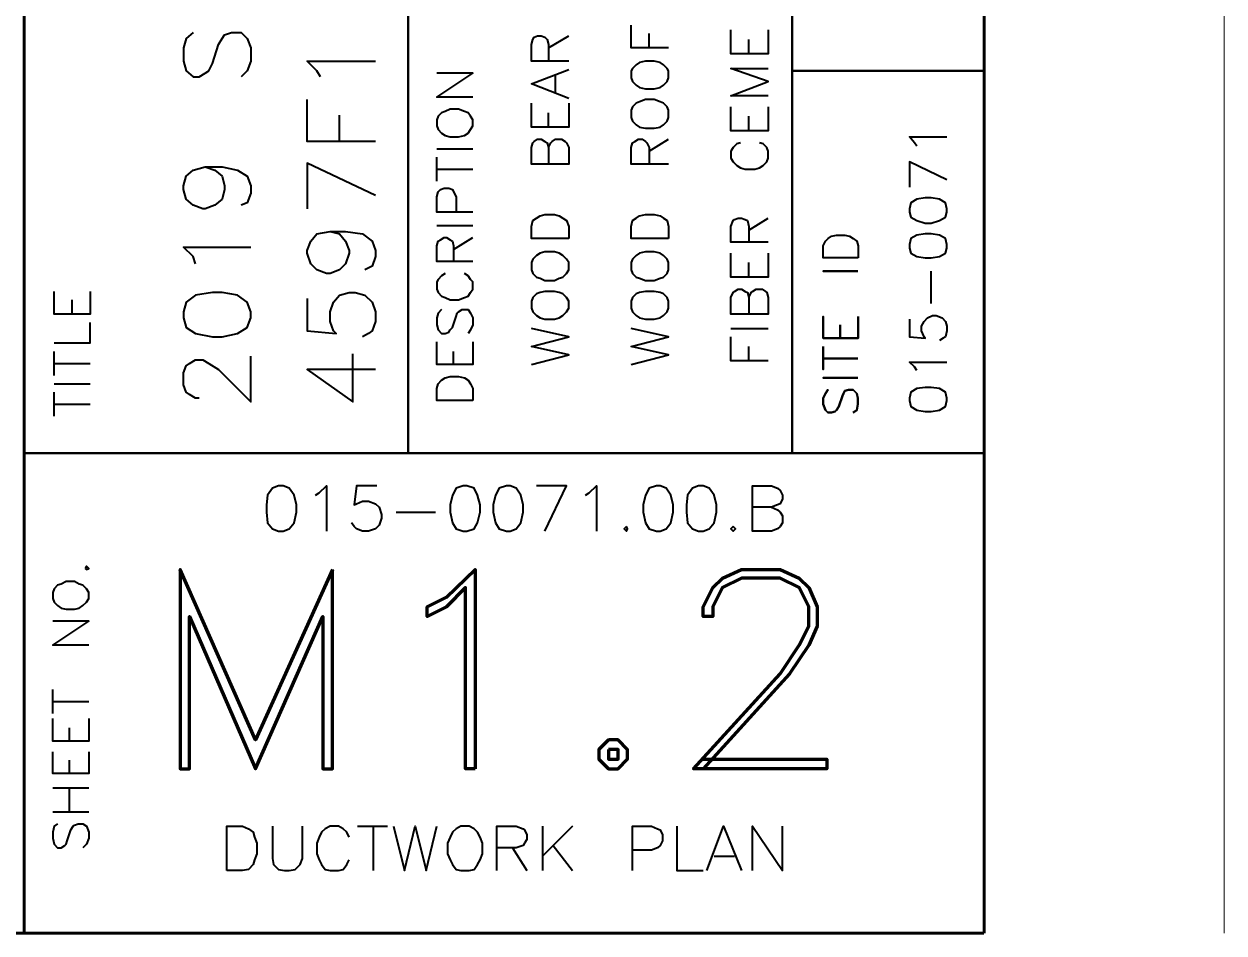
# Model space of a CAD drawing. Header units: inches. Extents: x 5 to 516, y -193 to 129.
# Drawn here: x 484.08 to 494.08, y -189.62 to -182.05 of the extents above; entities that cross this region are included whole.
import ezdxf

# ---------------------------------------------------------------- set-up
doc = ezdxf.new("R2010")
doc.units = ezdxf.units.IN
doc.header["$MEASUREMENT"] = 0
doc.layers.add('PDF10_Geometry', color=7, linetype='Continuous')

msp = doc.modelspace()

# ---------------------------------------------------------------- linework, layer by layer
at = {"layer": 'PDF10_Geometry', "lineweight": 60}
for points in [[(492.0841215, -99.6385468), (357.0896039, -99.6385468), (357.0896039, -189.6248923), (492.0841215, -189.6248923)], [(484.0844583, -99.6385333), (484.0844583, -189.6248788)], [(492.0841351, -99.6385333), (492.0841351, -189.6248788)]]:
    msp.add_lwpolyline(points, dxfattribs=at)
at = {"layer": 'PDF10_Geometry', "lineweight": 13}
msp.add_lwpolyline([(494.0840539, -99.6385333), (494.0840539, -189.6248788)], dxfattribs=at)
at = {"layer": 'PDF10_Geometry', "lineweight": 50}
for points in [[(487.2843292, -164.1259245), (487.2843292, -185.6250514)], [(490.4841992, -164.1259245), (490.4841992, -168.8057344), (490.4841992, -185.6250514)], [(490.4841992, -182.4351826), (492.0841342, -182.4351826)], [(484.0844583, -185.6250539), (492.0841334, -185.6250539)]]:
    msp.add_lwpolyline(points, dxfattribs=at)
at = {"layer": 'PDF10_Geometry', "lineweight": 40}
for points in [[(489.454241, -182.2451903), (489.1442536, -182.2451903), (489.1442536, -182.055198)], [(485.4944019, -182.1151956), (485.4344043, -182.1651936), (485.4144051, -182.2451903), (485.4144051, -182.3551859), (485.4344043, -182.4351826), (485.4944019, -182.4851806), (485.5443998, -182.4851806), (485.5943978, -182.4551818), (485.6243966, -182.4351826), (485.6543954, -182.375185), (485.7043933, -182.2151915), (485.7343921, -182.1651936), (485.7543913, -182.1351948), (485.8143889, -182.1151956), (485.8943856, -182.1151956), (485.9443836, -182.1651936), (485.9743824, -182.2451903), (485.9743824, -182.3551859), (485.9443836, -182.4351826), (485.8943856, -182.4851806)], [(488.6242747, -182.3551859), (488.3142873, -182.3551859), (488.3142873, -182.2151915), (488.3242869, -182.1751932), (488.3342865, -182.155194), (488.3642853, -182.1451944), (488.3942841, -182.1451944), (488.4242829, -182.155194), (488.4442821, -182.1751932), (488.4542816, -182.2151915), (488.4542816, -182.3551859)], [(488.4542816, -182.2451903), (488.6242747, -182.1451944)], [(489.2942475, -182.2451903), (489.2942475, -182.1251952)], [(490.2842073, -182.0951964), (490.2842073, -182.2951883), (489.9742199, -182.2951883), (489.9742199, -182.0951964)], [(490.1242138, -182.2951883), (490.1242138, -182.1751932)], [(486.5543588, -182.4851806), (486.52436, -182.4351826), (486.4443633, -182.3551859), (487.0143401, -182.3551859)], [(487.8243072, -182.6551737), (487.5243194, -182.6551737), (487.8243072, -182.4551818), (487.5243194, -182.4551818)], [(488.6242747, -182.6651733), (488.3142873, -182.5451781), (488.6242747, -182.425183)], [(488.5142792, -182.6151753), (488.5142792, -182.4651814)], [(490.2842073, -182.6451741), (489.9742199, -182.6451741), (490.2842073, -182.525179), (489.9742199, -182.4151834), (490.2842073, -182.4151834)], [(487.0143401, -183.0251595), (486.4443633, -183.0251595), (486.4443633, -182.6751737)], [(488.6242747, -182.7051725), (488.6242747, -182.9051644), (488.3142873, -182.9051644), (488.3142873, -182.7051725)], [(488.4542816, -182.9051644), (488.4542816, -182.7851692)], [(490.2842073, -182.7351713), (490.2842073, -182.9351632), (489.9742199, -182.9351632), (489.9742199, -182.7351713)], [(486.7143523, -183.0251595), (486.7143523, -182.8051684)], [(490.1242138, -182.9351632), (490.1242138, -182.815168)], [(491.5241578, -183.0651579), (491.5041586, -183.0351591), (491.4641603, -182.9851611), (491.7741477, -182.9851611)], [(487.5243194, -183.0851571), (487.8243072, -183.0851571)], [(488.4542816, -183.0751575), (488.4742808, -183.0351591), (488.4842804, -183.0251595), (488.5142792, -183.0051603), (488.5642772, -183.0051603), (488.594276, -183.0251595), (488.6042756, -183.0351591), (488.6242747, -183.0751575), (488.6242747, -183.2151518), (488.3142873, -183.2151518), (488.3142873, -183.0751575), (488.3242869, -183.0351591), (488.3342865, -183.0251595), (488.3642853, -183.0051603), (488.3942841, -183.0051603), (488.4242829, -183.0251595), (488.4442821, -183.0351591), (488.4542816, -183.0751575), (488.4542816, -183.2151518)], [(489.454241, -183.2151518), (489.1442536, -183.2151518), (489.1442536, -183.0751575), (489.1542532, -183.0351591), (489.1742524, -183.0251595), (489.2042512, -183.0051603), (489.23425, -183.0051603), (489.2642488, -183.0251595), (489.2742483, -183.0351591), (489.2942475, -183.0751575), (489.2942475, -183.2151518)], [(489.2942475, -183.1051563), (489.454241, -183.0051603)], [(490.0542167, -183.0351591), (490.0242179, -183.0451587), (489.9942191, -183.0751575), (489.9742199, -183.1051563), (489.9742199, -183.1651538), (489.9942191, -183.1951526), (490.0242179, -183.2251514), (490.0542167, -183.2451506), (490.094215, -183.2551502), (490.1742118, -183.2551502), (490.2142102, -183.2451506), (490.244209, -183.2251514), (490.2742077, -183.1951526), (490.2842073, -183.1651538), (490.2842073, -183.1051563), (490.2742077, -183.0751575), (490.244209, -183.0451587), (490.2142102, -183.0351591)], [(487.5243194, -183.3551461), (487.5243194, -183.1551542)], [(485.5943978, -183.235151), (485.6743945, -183.2651498), (485.7343921, -183.3151477), (485.7543913, -183.3951445), (485.7543913, -183.4251433), (485.7343921, -183.50514), (485.6743945, -183.555138), (485.5943978, -183.5851368), (485.5743986, -183.5851368), (485.4944019, -183.555138), (485.4344043, -183.50514), (485.4144051, -183.4251433), (485.4144051, -183.3951445), (485.4344043, -183.3151477), (485.4944019, -183.2651498), (485.5943978, -183.235151), (485.7343921, -183.235151), (485.8643868, -183.2651498), (485.9443836, -183.3151477), (485.9743824, -183.3951445), (485.9743824, -183.455142), (485.9443836, -183.5351388), (485.8943856, -183.555138)], [(487.0143401, -183.4751412), (486.4443633, -183.2051522), (486.4443633, -183.5851368)], [(487.5243194, -183.2551502), (487.8243072, -183.2551502)], [(491.7741477, -183.3451465), (491.4641603, -183.1951526), (491.4641603, -183.4051441)], [(487.8243072, -183.6151355), (487.5243194, -183.6151355), (487.5243194, -183.4851408), (487.534319, -183.4451424), (487.5543182, -183.4251433), (487.584317, -183.4151437), (487.6243154, -183.4151437), (487.6543141, -183.4251433), (487.6643137, -183.4451424), (487.6843129, -183.4851408), (487.6843129, -183.6151355)], [(490.2842073, -183.8651254), (489.9742199, -183.8651254), (489.9742199, -183.7351307), (489.9942191, -183.6851327), (490.0042187, -183.6751331), (490.0342175, -183.6651335), (490.0642163, -183.6651335), (490.094215, -183.6751331), (490.1142142, -183.6851327), (490.1242138, -183.7351307), (490.1242138, -183.8651254)], [(490.1242138, -183.7651294), (490.2842073, -183.6651335)], [(486.6343556, -183.775129), (486.7143523, -183.7951282), (486.7643503, -183.8551258), (486.7943491, -183.9351225), (486.7943491, -183.9551217), (486.7643503, -184.0451181), (486.7143523, -184.095116), (486.6343556, -184.1251148), (486.6043568, -184.1251148), (486.52436, -184.095116), (486.4743621, -184.0451181), (486.4443633, -183.9551217), (486.4443633, -183.9351225), (486.4743621, -183.8551258), (486.52436, -183.7951282), (486.6343556, -183.775129), (486.7643503, -183.775129), (486.9043446, -183.7951282), (486.9843413, -183.8551258), (487.0143401, -183.9351225), (487.0143401, -183.9851205), (486.9843413, -184.0651173), (486.9243438, -184.095116)], [(487.5243194, -183.7251311), (487.8243072, -183.7251311)], [(487.8243072, -184.0251189), (487.5243194, -184.0251189), (487.5243194, -183.8951242), (487.534319, -183.8551258), (487.5543182, -183.8451262), (487.584317, -183.825127), (487.6043162, -183.825127), (487.6343149, -183.8451262), (487.6543141, -183.8551258), (487.6643137, -183.8951242), (487.6643137, -184.0251189)], [(487.6643137, -183.925123), (487.8243072, -183.825127)], [(485.514401, -184.0451181), (485.4944019, -183.9851205), (485.4144051, -183.9051238), (485.9743824, -183.9051238)], [(490.2842073, -183.9551217), (490.2842073, -184.1551136), (489.9742199, -184.1551136), (489.9742199, -183.9551217)], [(490.1242138, -184.1551136), (490.1242138, -184.0351185)], [(487.5943166, -184.1251148), (487.5643178, -184.145114), (487.534319, -184.1751128), (487.5243194, -184.195112), (487.5243194, -184.2551096), (487.534319, -184.2851083), (487.5643178, -184.3151071), (487.5943166, -184.3251067), (487.6343149, -184.3451059), (487.7043121, -184.3451059), (487.7543101, -184.3251067), (487.7843089, -184.3151071), (487.804308, -184.2851083), (487.8243072, -184.2551096), (487.8243072, -184.195112), (487.804308, -184.1751128), (487.7843089, -184.145114), (487.7543101, -184.1251148)], [(491.6441529, -184.3751047), (491.6441529, -184.1051156)], [(484.6344368, -184.2751087), (484.6344368, -184.465101), (484.334449, -184.465101), (484.334449, -184.2751087)], [(486.4443633, -184.3351063), (486.4443633, -184.6050953), (486.6843535, -184.6250945), (486.6643543, -184.6050953), (486.6343556, -184.5250986), (486.6343556, -184.4451018), (486.6643543, -184.3651051), (486.7143523, -184.3051075), (486.7943491, -184.2851083), (486.844347, -184.2851083), (486.9243438, -184.3051075), (486.9843413, -184.3651051), (487.0143401, -184.4451018), (487.0143401, -184.5250986), (486.9843413, -184.6050953), (486.9543426, -184.6250945), (486.9043446, -184.6550933)], [(490.1242138, -184.3251067), (490.144213, -184.2851083), (490.1542126, -184.2751087), (490.1842114, -184.2551096), (490.2342094, -184.2551096), (490.2642081, -184.2751087), (490.2742077, -184.2851083), (490.2842073, -184.3251067), (490.2842073, -184.465101), (489.9742199, -184.465101), (489.9742199, -184.3251067), (489.9942191, -184.2851083), (490.0042187, -184.2751087), (490.0342175, -184.2551096), (490.0642163, -184.2551096), (490.094215, -184.2751087), (490.1142142, -184.2851083), (490.1242138, -184.3251067), (490.1242138, -184.465101)], [(484.484442, -184.465101), (484.484442, -184.3451059)], [(487.5643178, -184.4251026), (487.534319, -184.4551014), (487.5243194, -184.4950998), (487.5243194, -184.5550974), (487.534319, -184.5950957), (487.5643178, -184.6250945), (487.5943166, -184.6250945), (487.6243154, -184.6150949), (487.6343149, -184.5950957), (487.6543141, -184.5750966), (487.6843129, -184.4851002), (487.6943125, -184.4551014), (487.7043121, -184.4451018), (487.7343109, -184.4251026), (487.7843089, -184.4251026), (487.804308, -184.4551014), (487.8243072, -184.4950998), (487.8243072, -184.5550974), (487.804308, -184.5950957), (487.7843089, -184.6250945)], [(491.4641603, -184.5050994), (491.4641603, -184.6550933), (491.594155, -184.6650929), (491.5841554, -184.6550933), (491.5641562, -184.6050953), (491.5641562, -184.565097), (491.5841554, -184.5250986), (491.6141542, -184.4950998), (491.6541525, -184.4751006), (491.6841513, -184.4751006), (491.7341493, -184.4950998), (491.7641481, -184.5250986), (491.7741477, -184.565097), (491.7741477, -184.6050953), (491.7641481, -184.6550933), (491.7441489, -184.6650929), (491.7141501, -184.6850921)], [(484.3344481, -184.7050913), (484.6344359, -184.7050913), (484.6344359, -184.5350982)], [(488.3142873, -184.885084), (488.6242747, -184.8050872), (488.3142873, -184.7350901), (488.6242747, -184.6550933), (488.3142873, -184.5850961)], [(489.1442536, -184.885084), (489.454241, -184.8050872), (489.1442536, -184.7350901), (489.454241, -184.6550933), (489.1442536, -184.5850961)], [(489.9742199, -184.5850961), (490.2842073, -184.5850961)], [(490.2842073, -184.8550852), (489.9742199, -184.8550852), (489.9742199, -184.6550933)], [(484.3344481, -184.9750803), (484.3344481, -184.7750884)], [(487.8243072, -184.6950917), (487.8243072, -184.885084), (487.5243194, -184.885084), (487.5243194, -184.6950917)], [(487.6643137, -184.885084), (487.6643137, -184.7750884)], [(490.1242138, -184.8550852), (490.1242138, -184.7350901)], [(484.3344481, -184.8750844), (484.6344359, -184.8750844)], [(485.5443998, -185.1650726), (485.514401, -185.1650726), (485.4644031, -185.1350738), (485.4344043, -185.1150746), (485.4144051, -185.0550771), (485.4144051, -184.9550811), (485.4344043, -184.8950836), (485.4644031, -184.8750844), (485.514401, -184.8450856), (485.5743986, -184.8450856), (485.6243966, -184.8750844), (485.7043933, -184.9250823), (485.9743824, -185.1950714), (485.9743824, -184.8150868)], [(487.0143401, -184.9250823), (486.4443633, -184.9250823), (486.8243478, -185.1950714), (486.8243478, -184.7950876)], [(491.5241578, -184.9350819), (491.5041586, -184.9050832), (491.4641603, -184.8650848), (491.7741477, -184.8650848)], [(484.3344481, -185.0450775), (484.6344359, -185.0450775)], [(484.3344481, -185.3150665), (484.3344481, -185.1150746)], [(484.3344481, -185.2150706), (484.6344359, -185.2150706)], [(486.5143604, -185.9750397), (486.5443592, -185.9550405), (486.6043568, -185.8950429), (486.6043568, -186.2750275)], [(487.0243397, -185.8950429), (486.8543466, -185.8950429), (486.8343474, -186.0550365), (486.8543466, -186.0450369), (486.9043446, -186.0250377), (486.9543426, -186.0250377), (487.0143401, -186.0450369), (487.0443389, -186.0750356), (487.0643381, -186.1350332), (487.0643381, -186.165032), (487.0443389, -186.2250295), (487.0143401, -186.2550283), (486.9543426, -186.2750275), (486.9043446, -186.2750275), (486.8543466, -186.2550283), (486.8343474, -186.2350291), (486.8143482, -186.2050304)], [(488.4242829, -186.2750275), (488.6042756, -185.8950429), (488.3542857, -185.8950429)], [(488.7642691, -185.9750397), (488.7942678, -185.9550405), (488.8542654, -185.8950429), (488.8542654, -186.2750275)], [(490.3142061, -186.0750356), (490.3642041, -186.0950348), (490.3842033, -186.115034), (490.4042025, -186.1450328), (490.4042025, -186.2050304), (490.3842033, -186.2350291), (490.3642041, -186.2550283), (490.3142061, -186.2750275), (490.1542126, -186.2750275), (490.1542126, -185.8950429), (490.3142061, -185.8950429), (490.3642041, -185.9150421), (490.3842033, -185.9350413), (490.4042025, -185.9750397), (490.4042025, -186.0050385), (490.3842033, -186.0450369), (490.3642041, -186.0550365), (490.3142061, -186.0750356), (490.1542126, -186.0750356)], [(487.1843332, -186.115034), (487.5143198, -186.115034)], [(484.6244363, -187.2249889), (484.3244485, -187.2249889), (484.6244363, -187.0249971), (484.3244485, -187.0249971)], [(484.3244485, -187.7949658), (484.3244485, -187.5949739)], [(484.3244485, -187.6949699), (484.6244363, -187.6949699)], [(484.6244363, -187.8349642), (484.6244363, -188.0249564), (484.3244485, -188.0249564), (484.3244485, -187.8349642)], [(484.4644428, -188.0249564), (484.4644428, -187.9149609)], [(484.6244363, -188.1149528), (484.6244363, -188.2949455), (484.3244485, -188.2949455), (484.3244485, -188.1149528)], [(484.4644428, -188.2949455), (484.4644428, -188.18495)], [(484.3244485, -188.4149406), (484.6244363, -188.4149406)], [(484.4644428, -188.6149325), (484.4644428, -188.4149406)], [(484.3244485, -188.6149325), (484.6244363, -188.6149325)], [(484.3644469, -188.7149284), (484.3344481, -188.7349276), (484.3244485, -188.7849256), (484.3244485, -188.8349236), (484.3344481, -188.8849215), (484.3644469, -188.9149203), (484.3944457, -188.9149203), (484.4244445, -188.8949211), (484.4344441, -188.8849215), (484.4444436, -188.8549227), (484.4744424, -188.7649264), (484.4944416, -188.7349276), (484.5044412, -188.724928), (484.53444, -188.7149284), (484.5744384, -188.7149284), (484.6044371, -188.7349276), (484.6244363, -188.7849256), (484.6244363, -188.8349236), (484.6044371, -188.8849215), (484.5744384, -188.9149203)], [(486.154375, -188.7349276), (486.154375, -189.0049167), (486.1643746, -189.0549146), (486.204373, -189.094913), (486.254371, -189.1049126), (486.2943694, -189.1049126), (486.3443673, -189.094913), (486.3843657, -189.0549146), (486.4043649, -189.0049167), (486.4043649, -188.7349276)], [(486.7943491, -188.824924), (486.7743499, -188.7849256), (486.7443511, -188.7549268), (486.7043527, -188.7349276), (486.6343556, -188.7349276), (486.5943572, -188.7549268), (486.5643584, -188.7849256), (486.5443592, -188.824924), (486.52436, -188.8749219), (486.52436, -188.9649183), (486.5443592, -189.0149162), (486.5643584, -189.0549146), (486.5943572, -189.094913), (486.6343556, -189.1049126), (486.7043527, -189.1049126), (486.7443511, -189.094913), (486.7743499, -189.0549146), (486.7943491, -189.0149162)], [(486.8643462, -188.7349276), (487.1143361, -188.7349276)], [(486.9943409, -188.7349276), (486.9943409, -189.1049126)], [(487.164334, -188.7349276), (487.2543304, -189.1049126), (487.3443267, -188.7349276), (487.4343231, -189.1049126), (487.5243194, -188.7349276)], [(488.0242991, -189.1049134), (488.0242991, -188.7349285), (488.1842926, -188.7349285), (488.2442902, -188.7549277), (488.2542898, -188.7649272), (488.274289, -188.8049256), (488.274289, -188.844924), (488.2542898, -188.8749228), (488.2442902, -188.894922), (488.1842926, -188.9149212), (488.0242991, -188.9149212)], [(488.4042837, -188.7349276), (488.4042837, -189.1049126)], [(488.6542735, -188.7349276), (488.4042837, -188.9849175)], [(489.1542532, -189.1049134), (489.1542532, -188.7349285), (489.3142467, -188.7349285), (489.3642447, -188.7549277), (489.3842439, -188.7649272), (489.4042431, -188.8049256), (489.4042431, -188.8549236), (489.3842439, -188.894922), (489.3642447, -188.9149212), (489.3142467, -188.9349203), (489.1542532, -188.9349203)], [(489.5242382, -188.7349276), (489.5242382, -189.1049126), (489.7442293, -189.1049126)], [(489.774228, -189.1049134), (489.9142224, -188.7349285), (490.0642163, -189.1049134)], [(490.1542126, -189.1049134), (490.1542126, -188.7349285), (490.4042025, -189.1049134), (490.4042025, -188.7349285)], [(488.1542938, -188.9149203), (488.274289, -189.1049126)], [(488.49428, -188.8949211), (488.6542735, -189.1049126)], [(489.8342256, -188.9849175), (490.0042187, -188.9849175)]]:
    msp.add_lwpolyline(points, dxfattribs=at)
for points in [[(489.1442536, -182.4951802), (489.1542532, -182.525179), (489.184252, -182.5551777), (489.2142508, -182.5751769), (489.2642488, -182.5851765), (489.3342459, -182.5851765), (489.3842439, -182.5751769), (489.4142427, -182.5551777), (489.4442414, -182.525179), (489.454241, -182.4951802), (489.454241, -182.4351826), (489.4442414, -182.4151834), (489.4142427, -182.3851846), (489.3842439, -182.3651855), (489.3342459, -182.3551859), (489.2642488, -182.3551859), (489.2142508, -182.3651855), (489.184252, -182.3851846), (489.1542532, -182.4151834), (489.1442536, -182.4351826)], [(489.1442536, -182.8251676), (489.1542532, -182.8551664), (489.184252, -182.8851652), (489.2142508, -182.9051644), (489.2642488, -182.915164), (489.3342459, -182.915164), (489.3842439, -182.9051644), (489.4142427, -182.8851652), (489.4442414, -182.8551664), (489.454241, -182.8251676), (489.454241, -182.7651701), (489.4442414, -182.7351713), (489.4142427, -182.7051725), (489.3842439, -182.6951729), (489.3342459, -182.6751737), (489.2642488, -182.6751737), (489.2142508, -182.6951729), (489.184252, -182.7051725), (489.1542532, -182.7351713), (489.1442536, -182.7651701)], [(487.5243194, -182.8951648), (487.534319, -182.9251636), (487.5643178, -182.9551623), (487.5943166, -182.9751615), (487.6343149, -182.9851611), (487.7043121, -182.9851611), (487.7543101, -182.9751615), (487.7843089, -182.9551623), (487.804308, -182.9251636), (487.8243072, -182.8951648), (487.8243072, -182.8451668), (487.804308, -182.815168), (487.7843089, -182.7851692), (487.7543101, -182.7751697), (487.7043121, -182.7551705), (487.6343149, -182.7551705), (487.5943166, -182.7751697), (487.5643178, -182.7851692), (487.534319, -182.815168), (487.5243194, -182.8451668)], [(491.4641603, -183.6151355), (491.4741599, -183.6551339), (491.5241578, -183.6851327), (491.594155, -183.7051319), (491.6441529, -183.7051319), (491.7141501, -183.6851327), (491.7641481, -183.6551339), (491.7741477, -183.6151355), (491.7741477, -183.5851368), (491.7641481, -183.5351388), (491.7141501, -183.50514), (491.6441529, -183.4951404), (491.594155, -183.4951404), (491.5241578, -183.50514), (491.4741599, -183.5351388), (491.4641603, -183.5851368)], [(488.6242747, -183.8351266), (488.3142873, -183.8351266), (488.3142873, -183.7351307), (488.3242869, -183.6851327), (488.3542857, -183.6651335), (488.3842845, -183.6451343), (488.4242829, -183.6351347), (488.5042796, -183.6351347), (488.544278, -183.6451343), (488.5742768, -183.6651335), (488.6042756, -183.6851327), (488.6242747, -183.7351307)], [(489.454241, -183.8351266), (489.1442536, -183.8351266), (489.1442536, -183.7351307), (489.1542532, -183.6851327), (489.184252, -183.6651335), (489.2142508, -183.6451343), (489.2642488, -183.6351347), (489.3342459, -183.6351347), (489.3842439, -183.6451343), (489.4142427, -183.6651335), (489.4442414, -183.6851327), (489.454241, -183.7351307)], [(491.0341777, -183.9951201), (490.7441895, -183.9951201), (490.7441895, -183.8951242), (490.7641887, -183.8551258), (490.7841879, -183.8351266), (490.8141867, -183.8151274), (490.854185, -183.8051278), (490.9241822, -183.8051278), (490.9641806, -183.8151274), (490.9941793, -183.8351266), (491.0241781, -183.8551258), (491.0341777, -183.8951242)], [(491.0341777, -183.9951201), (490.7441895, -183.9951201), (490.7441895, -183.8951242), (490.7641887, -183.8551258), (490.7841879, -183.8351266), (490.8141867, -183.8151274), (490.854185, -183.8051278), (490.9241822, -183.8051278), (490.9641806, -183.8151274), (490.9941793, -183.8351266), (491.0241781, -183.8551258), (491.0341777, -183.8951242)], [(491.4641603, -183.9151234), (491.4741599, -183.9551217), (491.5241578, -183.9851205), (491.594155, -183.9951201), (491.6441529, -183.9951201), (491.7141501, -183.9851205), (491.7641481, -183.9551217), (491.7741477, -183.9151234), (491.7741477, -183.8851246), (491.7641481, -183.8351266), (491.7141501, -183.8051278), (491.6441529, -183.7951282), (491.594155, -183.7951282), (491.5241578, -183.8051278), (491.4741599, -183.8351266), (491.4641603, -183.8851246)], [(488.3142873, -184.095116), (488.3242869, -184.1251148), (488.3542857, -184.1551136), (488.3842845, -184.1651132), (488.4242829, -184.1851124), (488.5042796, -184.1851124), (488.544278, -184.1651132), (488.5742768, -184.1551136), (488.6042756, -184.1251148), (488.6242747, -184.095116), (488.6242747, -184.0351185), (488.6042756, -184.0051197), (488.5742768, -183.9751209), (488.544278, -183.9551217), (488.5042796, -183.9451221), (488.4242829, -183.9451221), (488.3842845, -183.9551217), (488.3542857, -183.9751209), (488.3242869, -184.0051197), (488.3142873, -184.0351185)], [(489.1442536, -184.095116), (489.1542532, -184.1251148), (489.184252, -184.1551136), (489.2142508, -184.1651132), (489.2642488, -184.1851124), (489.3342459, -184.1851124), (489.3842439, -184.1651132), (489.4142427, -184.1551136), (489.4442414, -184.1251148), (489.454241, -184.095116), (489.454241, -184.0351185), (489.4442414, -184.0051197), (489.4142427, -183.9751209), (489.3842439, -183.9551217), (489.3342459, -183.9451221), (489.2642488, -183.9451221), (489.2142508, -183.9551217), (489.184252, -183.9751209), (489.1542532, -184.0051197), (489.1442536, -184.0351185)], [(491.0341769, -184.1051156), (490.7441886, -184.1051156)], [(485.4144051, -184.4950998), (485.4344043, -184.5750966), (485.514401, -184.6250945), (485.6543954, -184.6550933), (485.7343921, -184.6550933), (485.8643868, -184.6250945), (485.9443836, -184.5750966), (485.9743824, -184.4950998), (485.9743824, -184.4451018), (485.9443836, -184.3651051), (485.8643868, -184.3051075), (485.7343921, -184.2851083), (485.6543954, -184.2851083), (485.514401, -184.3051075), (485.4344043, -184.3651051), (485.4144051, -184.4451018)], [(488.3142873, -184.4151031), (488.3242869, -184.4451018), (488.3542857, -184.4751006), (488.3842845, -184.4950998), (488.4242829, -184.5050994), (488.5042796, -184.5050994), (488.544278, -184.4950998), (488.5742768, -184.4751006), (488.6042756, -184.4451018), (488.6242747, -184.4151031), (488.6242747, -184.3551055), (488.6042756, -184.3251067), (488.5742768, -184.2951079), (488.544278, -184.2851083), (488.5042796, -184.2751087), (488.4242829, -184.2751087), (488.3842845, -184.2851083), (488.3542857, -184.2951079), (488.3242869, -184.3251067), (488.3142873, -184.3551055)], [(489.1442536, -184.4151031), (489.1542532, -184.4451018), (489.184252, -184.4751006), (489.2142508, -184.4950998), (489.2642488, -184.5050994), (489.3342459, -184.5050994), (489.3842439, -184.4950998), (489.4142427, -184.4751006), (489.4442414, -184.4451018), (489.454241, -184.4151031), (489.454241, -184.3551055), (489.4442414, -184.3251067), (489.4142427, -184.2951079), (489.3842439, -184.2851083), (489.3342459, -184.2751087), (489.2642488, -184.2751087), (489.2142508, -184.2851083), (489.184252, -184.2951079), (489.1542532, -184.3251067), (489.1442536, -184.3551055)], [(491.0341777, -184.4851002), (491.0341777, -184.6650929), (490.7441895, -184.6650929), (490.7441895, -184.4851002), (490.7441895, -184.6650929), (491.0341777, -184.6650929)], [(490.884183, -184.5550974), (490.884183, -184.6650929)], [(490.7441886, -184.7350901), (490.7441886, -184.9250823)], [(491.0341769, -184.835086), (490.7441886, -184.835086)], [(487.8243072, -185.1850718), (487.5243194, -185.1850718), (487.5243194, -185.0850758), (487.534319, -185.0450775), (487.5643178, -185.0150787), (487.5943166, -184.9950795), (487.6343149, -184.9850799), (487.7043121, -184.9850799), (487.7543101, -184.9950795), (487.7843089, -185.0150787), (487.804308, -185.0450775), (487.8243072, -185.0850758)], [(491.0341769, -184.9950795), (490.7441886, -184.9950795)], [(491.4641603, -185.1850718), (491.4741599, -185.2350698), (491.5241578, -185.2650685), (491.594155, -185.2750681), (491.6441529, -185.2750681), (491.7141501, -185.2650685), (491.7641481, -185.2350698), (491.7741477, -185.1850718), (491.7741477, -185.1650726), (491.7641481, -185.1150746), (491.7141501, -185.0850758), (491.6441529, -185.0750762), (491.594155, -185.0750762), (491.5241578, -185.0850758), (491.4741599, -185.1150746), (491.4641603, -185.1650726)], [(490.9941785, -185.2850677), (491.0241773, -185.2650685), (491.0341769, -185.2150706), (491.0341769, -185.1650726), (491.0241773, -185.1250742), (490.9941785, -185.0950754), (490.9541801, -185.0950754), (490.9241813, -185.105075), (490.9141817, -185.1250742), (490.9041822, -185.1450734), (490.8741834, -185.2350698), (490.8541842, -185.2650685), (490.8441846, -185.2750681), (490.8141858, -185.2850677), (490.784187, -185.2850677), (490.7641878, -185.2650685), (490.7441886, -185.2150706), (490.7441886, -185.1650726), (490.7641878, -185.1250742), (490.784187, -185.0950754), (490.7641878, -185.1250742), (490.7441886, -185.1650726), (490.7441886, -185.2150706), (490.7641878, -185.2650685), (490.784187, -185.2850677), (490.8141858, -185.2850677), (490.8441846, -185.2750681), (490.8541842, -185.2650685), (490.8741834, -185.2350698), (490.9041822, -185.1450734), (490.9141817, -185.1250742), (490.9241813, -185.105075), (490.9541801, -185.0950754), (490.9941785, -185.0950754), (491.0241773, -185.1250742), (491.0341769, -185.1650726), (491.0341769, -185.2150706), (491.0241773, -185.2650685)], [(486.204373, -185.8950429), (486.154375, -185.9150421), (486.1143767, -185.9750397), (486.1043771, -186.0550365), (486.1043771, -186.115034), (486.1143767, -186.2050304), (486.154375, -186.2550283), (486.204373, -186.2750275), (486.2443714, -186.2750275), (486.2943694, -186.2550283), (486.3343677, -186.2050304), (486.3543669, -186.115034), (486.3543669, -186.0550365), (486.3343677, -185.9750397), (486.2943694, -185.9150421), (486.2443714, -185.8950429)], [(487.7443105, -185.8950429), (487.6843129, -185.9150421), (487.6543141, -185.9750397), (487.6343149, -186.0550365), (487.6343149, -186.115034), (487.6543141, -186.2050304), (487.6843129, -186.2550283), (487.7443105, -186.2750275), (487.7743093, -186.2750275), (487.8343068, -186.2550283), (487.8643056, -186.2050304), (487.8843048, -186.115034), (487.8843048, -186.0550365), (487.8643056, -185.9750397), (487.8343068, -185.9150421), (487.7743093, -185.8950429)], [(488.1042959, -185.8950429), (488.0442983, -185.9150421), (488.0142995, -185.9750397), (487.9943003, -186.0550365), (487.9943003, -186.115034), (488.0142995, -186.2050304), (488.0442983, -186.2550283), (488.1042959, -186.2750275), (488.1342946, -186.2750275), (488.1842926, -186.2550283), (488.224291, -186.2050304), (488.2442902, -186.115034), (488.2442902, -186.0550365), (488.224291, -185.9750397), (488.1842926, -185.9150421), (488.1342946, -185.8950429)], [(489.3542451, -185.8950429), (489.2942475, -185.9150421), (489.2642488, -185.9750397), (489.2442496, -186.0550365), (489.2442496, -186.115034), (489.2642488, -186.2050304), (489.2942475, -186.2550283), (489.3542451, -186.2750275), (489.3842439, -186.2750275), (489.4342418, -186.2550283), (489.4742402, -186.2050304), (489.4942394, -186.115034), (489.4942394, -186.0550365), (489.4742402, -185.9750397), (489.4342418, -185.9150421), (489.3842439, -185.8950429)], [(489.7042309, -185.8950429), (489.6542329, -185.9150421), (489.6142345, -185.9750397), (489.6042349, -186.0550365), (489.6042349, -186.115034), (489.6142345, -186.2050304), (489.6542329, -186.2550283), (489.7042309, -186.2750275), (489.7442293, -186.2750275), (489.7942272, -186.2550283), (489.8342256, -186.2050304), (489.8542248, -186.115034), (489.8542248, -186.0550365), (489.8342256, -185.9750397), (489.7942272, -185.9150421), (489.7442293, -185.8950429)], [(489.1042552, -186.2350291), (489.0842561, -186.2550283), (489.1042552, -186.2750275), (489.1142548, -186.2550283)], [(489.9942191, -186.2350291), (489.9742199, -186.2550283), (489.9942191, -186.2750275), (490.0142183, -186.2550283)], [(484.5944376, -186.5850149), (484.6044371, -186.5950145), (484.6244363, -186.5850149), (484.6044371, -186.5650157)], [(484.3244485, -186.8350048), (484.3344481, -186.8650036), (484.3644469, -186.8950023), (484.3944457, -186.9150015), (484.4344441, -186.9250011), (484.5044412, -186.9250011), (484.5444396, -186.9150015), (484.5744384, -186.8950023), (484.6044371, -186.8650036), (484.6244363, -186.8350048), (484.6244363, -186.7850068), (484.6044371, -186.755008), (484.5744384, -186.7250092), (484.5444396, -186.7150096), (484.5044412, -186.6950105), (484.4344441, -186.6950105), (484.3944457, -186.7150096), (484.3644469, -186.7250092), (484.3344481, -186.755008), (484.3244485, -186.7850068)], [(485.7743905, -189.1049134), (485.7743905, -188.7349285), (485.9043852, -188.7349285), (485.9543832, -188.7549277), (485.9943815, -188.7849264), (486.0043811, -188.8249248), (486.0243803, -188.8749228), (486.0243803, -188.9649191), (486.0043811, -189.0149171), (485.9943815, -189.0549155), (485.9543832, -189.0949138), (485.9043852, -189.1049134)], [(487.7243113, -188.7349276), (487.6843129, -188.7549268), (487.6543141, -188.7849256), (487.6343149, -188.824924), (487.6143158, -188.8749219), (487.6143158, -188.9649183), (487.6343149, -189.0149162), (487.6543141, -189.0549146), (487.6843129, -189.094913), (487.7243113, -189.1049126), (487.7943084, -189.1049126), (487.8343068, -189.094913), (487.8643056, -189.0549146), (487.8843048, -189.0149162), (487.904304, -188.9649183), (487.904304, -188.8749219), (487.8843048, -188.824924), (487.8643056, -188.7849256), (487.8343068, -188.7549268), (487.7943084, -188.7349276)]]:
    msp.add_lwpolyline(points, close=True, dxfattribs=at)
at = {"layer": 'PDF10_Geometry', "color": 250, "lineweight": 13, "true_color": 0x1a1a1a}
msp.add_lwpolyline([(484.0844583, -185.6250539), (492.0841334, -185.6250539)], dxfattribs=at)
at = {"layer": 'PDF10_Geometry', "lineweight": 90}
for points in [[(486.6543547, -186.5950145), (486.0143807, -188.0149569), (485.3844063, -186.5950145), (485.3844063, -188.2549471), (485.4644031, -188.2549471), (485.4644031, -186.9849987), (486.0143807, -188.2549471), (486.574358, -186.9849987), (486.574358, -188.2549471), (486.6543547, -188.2549471)], [(487.8443064, -188.2549471), (487.7643097, -188.2549471), (487.7643097, -186.7450084), (487.6043162, -186.9050019), (487.4443227, -186.9849987), (487.4443227, -186.9050019), (487.6043162, -186.8250052), (487.8443064, -186.5950145)], [(488.9542613, -188.0149569), (488.8742646, -188.0949536), (488.8742646, -188.1749504), (488.9542613, -188.2549471), (489.0342581, -188.2549471), (489.1142548, -188.1749504), (489.1142548, -188.0949536), (489.0342581, -188.0149569)], [(488.9542613, -188.0949536), (488.9542613, -188.1749504), (489.0342581, -188.1749504), (489.0342581, -188.0949536)]]:
    msp.add_lwpolyline(points, close=True, dxfattribs=at)
msp.add_lwpolyline([(489.7442293, -188.1749504), (490.7741874, -188.1749504), (490.7741874, -188.2549471), (489.6642325, -188.2549471), (490.3842033, -187.4649792), (490.5441968, -187.2249889), (490.6241935, -187.0649954), (490.6241935, -186.9050019), (490.5441968, -186.7450084), (490.3842033, -186.6650117), (490.0642163, -186.6650117), (489.9042228, -186.7450084), (489.824226, -186.9050019), (489.824226, -186.9849987), (489.7442293, -186.9849987), (489.7442293, -186.9050019), (489.824226, -186.7450084), (489.9042228, -186.6650117), (490.0642163, -186.5950145), (490.3842033, -186.5950145), (490.5441968, -186.6650117), (490.6241935, -186.7450084), (490.6941907, -186.9050019), (490.6941907, -187.0649954), (490.6241935, -187.2249889), (490.4642, -187.4649792), (489.7442293, -188.2549471)], dxfattribs=at)

doc.saveas('drawing.dxf')
